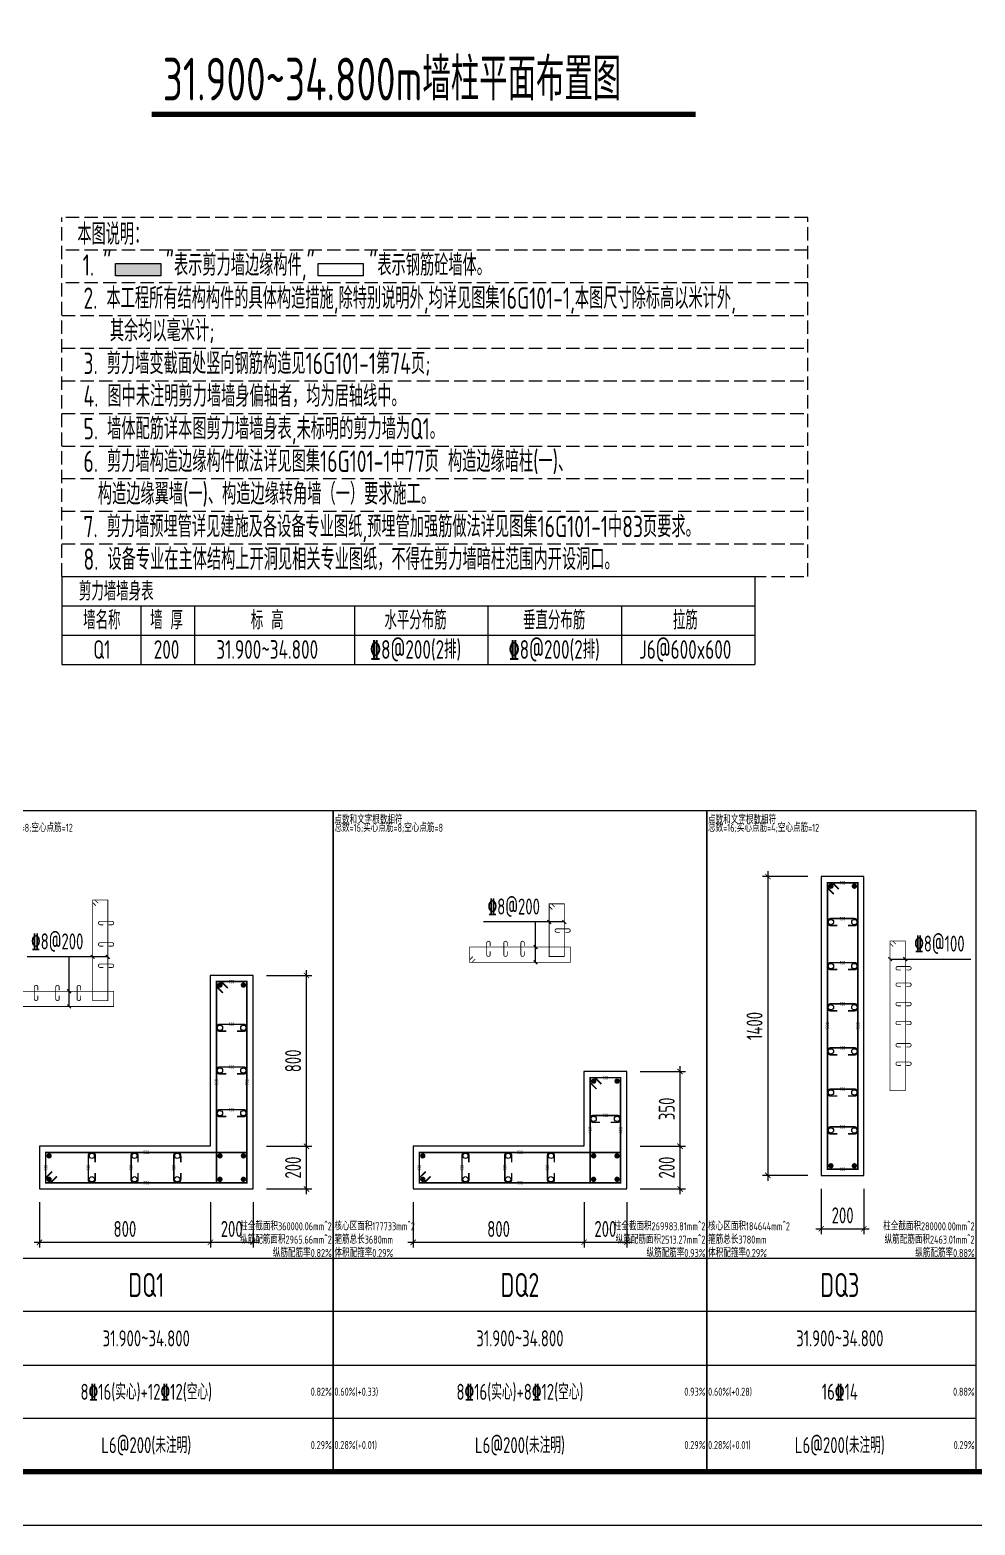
# Model space of a CAD drawing. Extents: x -668857 to 143095, y -247466 to 228182.
# Drawn here: x -308701 to -290995, y -109383 to -81362 of the extents above; entities that cross this region are included whole.
import ezdxf
from ezdxf.enums import TextEntityAlignment as Align

# ---------------------------------------------------------------- set-up
doc = ezdxf.new("R2010")
doc.units = 0
doc.header["$LTSCALE"] = 1000
doc.linetypes.add('DASH', pattern=[0.35, 0.25, -0.1])
doc.layers.get('0').update_dxf_attribs({"linetype": 'CONTINUOUS'})
doc.layers.get('DEFPOINTS').update_dxf_attribs({"linetype": 'CONTINUOUS'})
for name, color, linetype in [('-TK', 7, 'CONTINUOUS'), ('COLU_DE_DIM', 3, 'CONTINUOUS'), ('COLU_DE_TH', 7, 'CONTINUOUS'), ('HATCH', 8, 'CONTINUOUS'), ('LABEL', 1, 'CONTINUOUS'), ('LINK', 6, 'CONTINUOUS'), ('LINK-INDEX', 6, 'CONTINUOUS'), ('PUB_TEXT', 2, 'CONTINUOUS'), ('REIN', 6, 'CONTINUOUS'), ('S-文字', 7, 'CONTINUOUS'), ('S-表格线', 54, 'CONTINUOUS'), ('TAB', 7, 'CONTINUOUS'), ('TAB_TEXT', 7, 'CONTINUOUS'), ('TEXT25', 2, 'CONTINUOUS')]:
    doc.layers.add(name, color=color, linetype=linetype)
doc.layers.add('箍筋长度', color=3, linetype='CONTINUOUS', plot=False)
doc.layers.add('配箍校核', color=34, linetype='CONTINUOUS', plot=False)
doc.styles.add('BW_Rein', font='Tssdeng.shx', dxfattribs={"width": 0.7, "bigfont": 'hztxt.shx'})
doc.styles.add('TSSD_DIMENSION', font='Tssdeng.shx', dxfattribs={"width": 0.7, "bigfont": 'tssdchn.shx'})
doc.styles.add('TSSD_REIN', font='tssdeng.shx', dxfattribs={"width": 0.7, "height": 300, "bigfont": 'tssdchn.shx'})
doc.dimstyles.new('TSSD_25_100', dxfattribs={"dimtxt": 300, "dimasz": 100, "dimexe": 100, "dimexo": 250, "dimgap": 100, "dimtad": 1, "dimdec": 0, "dimlfac": 0.25, "dimzin": 0, "dimdsep": 46, "dimtxsty": 'TSSD_DIMENSION', "dimblk": 'ARCHTICK', "dimcen": 0, "dimdle": 100, "dimclrt": 7, "dimadec": 0, "dimazin": 0, "dimtfac": 1, "dimtdec": 0, "dimtix": 1, "dimtmove": 2, "dimatfit": 3, "dimldrblk": 'ARCHTICK', "dimfxl": 0, "dimtolj": 1, "dimtzin": 0, "dimarcsym": 0})

# ---------------------------------------------------------------- blocks, each defined once
blk = doc.blocks.new('_ArchTick')
at = {"color": 0, "linetype": 'ByBlock', "const_width": 0.15}
blk.add_lwpolyline([(-0.5, -0.5), (0.5, 0.5)], dxfattribs=at)
blk = doc.blocks.new('*D2045')
at = {"layer": 'COLU_DE_DIM', "color": 0, "lineweight": -2}
for p, q in [((-308521, -103333), (-308521, -104183)), ((-305321, -103333), (-305321, -104183)), ((-308621, -104083), (-305221, -104083))]:
    blk.add_line(p, q, dxfattribs=at)
at = {"layer": 'DEFPOINTS', "color": 0}
for p in [(-308521, -103083), (-305321, -103083), (-305321, -104083)]:
    blk.add_point(p, dxfattribs=at)
at = {"layer": 'COLU_DE_DIM', "color": 0, "lineweight": -2, "xscale": 100, "yscale": 100, "zscale": 100, "rotation": 180}
blk.add_blockref('_ArchTick', (-308521, -104083), dxfattribs=at)
at = {"layer": 'COLU_DE_DIM', "color": 0, "lineweight": -2, "xscale": 100, "yscale": 100, "zscale": 100}
blk.add_blockref('_ArchTick', (-305321, -104083), dxfattribs=at)
at = {"layer": 'COLU_DE_DIM', "color": 7, "insert": (-306921, -103833), "char_height": 300, "attachment_point": 5, "style": 'TSSD_DIMENSION'}
blk.add_mtext('\\A1;800', dxfattribs=at)
blk = doc.blocks.new('*D2046')
at = {"layer": 'COLU_DE_DIM', "color": 0, "lineweight": -2}
for p, q in [((-305321, -103333), (-305321, -104183)), ((-304521, -103333), (-304521, -104183)), ((-305421, -104083), (-304421, -104083))]:
    blk.add_line(p, q, dxfattribs=at)
at = {"layer": 'DEFPOINTS', "color": 0}
for p in [(-305321, -103083), (-304521, -103083), (-304521, -104083)]:
    blk.add_point(p, dxfattribs=at)
at = {"layer": 'COLU_DE_DIM', "color": 0, "lineweight": -2, "xscale": 100, "yscale": 100, "zscale": 100, "rotation": 180}
blk.add_blockref('_ArchTick', (-305321, -104083), dxfattribs=at)
at = {"layer": 'COLU_DE_DIM', "color": 0, "lineweight": -2, "xscale": 100, "yscale": 100, "zscale": 100}
blk.add_blockref('_ArchTick', (-304521, -104083), dxfattribs=at)
at = {"layer": 'COLU_DE_DIM', "color": 7, "insert": (-304921, -103833), "char_height": 300, "attachment_point": 5, "style": 'TSSD_DIMENSION'}
blk.add_mtext('\\A1;200', dxfattribs=at)
blk = doc.blocks.new('*D2047')
at = {"layer": 'COLU_DE_DIM', "color": 0, "lineweight": -2}
for p, q in [((-303521, -103183), (-303521, -102183)), ((-304271, -102283), (-303421, -102283)), ((-304271, -103083), (-303421, -103083))]:
    blk.add_line(p, q, dxfattribs=at)
at = {"layer": 'DEFPOINTS', "color": 0}
for p in [(-304521, -102283), (-303521, -102283), (-304521, -103083)]:
    blk.add_point(p, dxfattribs=at)
at = {"layer": 'COLU_DE_DIM', "color": 0, "lineweight": -2, "xscale": 100, "yscale": 100, "zscale": 100}
for p, rotation in [((-303521, -102283), 90), ((-303521, -103083), 270)]:
    blk.add_blockref('_ArchTick', p, dxfattribs=dict(at, rotation=rotation))
at = {"layer": 'COLU_DE_DIM', "color": 7, "insert": (-303771, -102683), "char_height": 300, "attachment_point": 5, "rotation": 90, "style": 'TSSD_DIMENSION'}
blk.add_mtext('\\A1;200', dxfattribs=at)
blk = doc.blocks.new('*D2048')
at = {"layer": 'COLU_DE_DIM', "color": 0, "lineweight": -2}
for p, q in [((-304271, -99083), (-303421, -99083)), ((-303521, -102383), (-303521, -98983)), ((-304271, -102283), (-303421, -102283))]:
    blk.add_line(p, q, dxfattribs=at)
at = {"layer": 'DEFPOINTS', "color": 0}
for p in [(-304521, -99083), (-303521, -99083), (-304521, -102283)]:
    blk.add_point(p, dxfattribs=at)
at = {"layer": 'COLU_DE_DIM', "color": 0, "lineweight": -2, "xscale": 100, "yscale": 100, "zscale": 100}
for p, rotation in [((-303521, -99083), 90), ((-303521, -102283), 270)]:
    blk.add_blockref('_ArchTick', p, dxfattribs=dict(at, rotation=rotation))
at = {"layer": 'COLU_DE_DIM', "color": 7, "insert": (-303771, -100683), "char_height": 300, "attachment_point": 5, "rotation": 90, "style": 'TSSD_DIMENSION'}
blk.add_mtext('\\A1;800', dxfattribs=at)
blk = doc.blocks.new('*D1991')
at = {"layer": 'COLU_DE_DIM', "color": 0, "lineweight": -2}
for p, q in [((-301521, -103333), (-301521, -104183)), ((-298321, -103333), (-298321, -104183)), ((-301621, -104083), (-298221, -104083))]:
    blk.add_line(p, q, dxfattribs=at)
at = {"layer": 'DEFPOINTS', "color": 0}
for p in [(-301521, -103083), (-298321, -103083), (-298321, -104083)]:
    blk.add_point(p, dxfattribs=at)
at = {"layer": 'COLU_DE_DIM', "color": 0, "lineweight": -2, "xscale": 100, "yscale": 100, "zscale": 100, "rotation": 180}
blk.add_blockref('_ArchTick', (-301521, -104083), dxfattribs=at)
at = {"layer": 'COLU_DE_DIM', "color": 0, "lineweight": -2, "xscale": 100, "yscale": 100, "zscale": 100}
blk.add_blockref('_ArchTick', (-298321, -104083), dxfattribs=at)
at = {"layer": 'COLU_DE_DIM', "color": 7, "insert": (-299921, -103833), "char_height": 300, "attachment_point": 5, "style": 'TSSD_DIMENSION'}
blk.add_mtext('\\A1;800', dxfattribs=at)
blk = doc.blocks.new('*D1992')
at = {"layer": 'COLU_DE_DIM', "color": 0, "lineweight": -2}
for p, q in [((-298321, -103333), (-298321, -104183)), ((-297521, -103333), (-297521, -104183)), ((-298421, -104083), (-297421, -104083))]:
    blk.add_line(p, q, dxfattribs=at)
at = {"layer": 'DEFPOINTS', "color": 0}
for p in [(-298321, -103083), (-297521, -103083), (-297521, -104083)]:
    blk.add_point(p, dxfattribs=at)
at = {"layer": 'COLU_DE_DIM', "color": 0, "lineweight": -2, "xscale": 100, "yscale": 100, "zscale": 100, "rotation": 180}
blk.add_blockref('_ArchTick', (-298321, -104083), dxfattribs=at)
at = {"layer": 'COLU_DE_DIM', "color": 0, "lineweight": -2, "xscale": 100, "yscale": 100, "zscale": 100}
blk.add_blockref('_ArchTick', (-297521, -104083), dxfattribs=at)
at = {"layer": 'COLU_DE_DIM', "color": 7, "insert": (-297921, -103833), "char_height": 300, "attachment_point": 5, "style": 'TSSD_DIMENSION'}
blk.add_mtext('\\A1;200', dxfattribs=at)
blk = doc.blocks.new('*D1993')
at = {"layer": 'COLU_DE_DIM', "color": 0, "lineweight": -2}
for p, q in [((-296521, -103183), (-296521, -102183)), ((-297271, -102283), (-296421, -102283)), ((-297271, -103083), (-296421, -103083))]:
    blk.add_line(p, q, dxfattribs=at)
at = {"layer": 'DEFPOINTS', "color": 0}
for p in [(-297521, -102283), (-296521, -102283), (-297521, -103083)]:
    blk.add_point(p, dxfattribs=at)
at = {"layer": 'COLU_DE_DIM', "color": 0, "lineweight": -2, "xscale": 100, "yscale": 100, "zscale": 100}
for p, rotation in [((-296521, -102283), 90), ((-296521, -103083), 270)]:
    blk.add_blockref('_ArchTick', p, dxfattribs=dict(at, rotation=rotation))
at = {"layer": 'COLU_DE_DIM', "color": 7, "insert": (-296771, -102683), "char_height": 300, "attachment_point": 5, "rotation": 90, "style": 'TSSD_DIMENSION'}
blk.add_mtext('\\A1;200', dxfattribs=at)
blk = doc.blocks.new('*D1994')
at = {"layer": 'COLU_DE_DIM', "color": 0, "lineweight": -2}
for p, q in [((-296521, -102383), (-296521, -100783)), ((-297271, -100883), (-296421, -100883)), ((-297271, -102283), (-296421, -102283))]:
    blk.add_line(p, q, dxfattribs=at)
at = {"layer": 'DEFPOINTS', "color": 0}
for p in [(-297521, -100883), (-296521, -100883), (-297521, -102283)]:
    blk.add_point(p, dxfattribs=at)
at = {"layer": 'COLU_DE_DIM', "color": 0, "lineweight": -2, "xscale": 100, "yscale": 100, "zscale": 100}
for p, rotation in [((-296521, -100883), 90), ((-296521, -102283), 270)]:
    blk.add_blockref('_ArchTick', p, dxfattribs=dict(at, rotation=rotation))
at = {"layer": 'COLU_DE_DIM', "color": 7, "insert": (-296771, -101583), "char_height": 300, "attachment_point": 5, "rotation": 90, "style": 'TSSD_DIMENSION'}
blk.add_mtext('\\A1;350', dxfattribs=at)
blk = doc.blocks.new('*U1199')
at = {"layer": 'HATCH'}
for points in [[(5140097, 756132), (5140097, 756363), (5140942, 756132)], [(5140097, 756363), (5140942, 756132), (5140942, 756363)]]:
    blk.add_solid(points, dxfattribs=at)
blk = doc.blocks.new('*D1224')
at = {"layer": 'COLU_DE_DIM', "color": 0, "lineweight": -2}
for p, q in [((-294126, -97229), (-294976, -97229)), ((-294876, -97129), (-294876, -102929)), ((-294126, -102829), (-294976, -102829))]:
    blk.add_line(p, q, dxfattribs=at)
at = {"layer": 'DEFPOINTS', "color": 0}
for p in [(-293876, -97229), (-294876, -102829), (-293876, -102829)]:
    blk.add_point(p, dxfattribs=at)
at = {"layer": 'COLU_DE_DIM', "color": 0, "lineweight": -2, "xscale": 100, "yscale": 100, "zscale": 100}
for p, rotation in [((-294876, -97229), 90), ((-294876, -102829), 270)]:
    blk.add_blockref('_ArchTick', p, dxfattribs=dict(at, rotation=rotation))
at = {"layer": 'COLU_DE_DIM', "color": 7, "insert": (-295126, -100029), "char_height": 300, "attachment_point": 5, "rotation": 90, "style": 'TSSD_DIMENSION'}
blk.add_mtext('\\A1;1400', dxfattribs=at)
blk = doc.blocks.new('*D1225')
at = {"layer": 'COLU_DE_DIM', "color": 0, "lineweight": -2}
for p, q in [((-293876, -103079), (-293876, -103929)), ((-293076, -103079), (-293076, -103929)), ((-293976, -103829), (-292976, -103829))]:
    blk.add_line(p, q, dxfattribs=at)
at = {"layer": 'DEFPOINTS', "color": 0}
for p in [(-293876, -102829), (-293076, -102829), (-293076, -103829)]:
    blk.add_point(p, dxfattribs=at)
at = {"layer": 'COLU_DE_DIM', "color": 0, "lineweight": -2, "xscale": 100, "yscale": 100, "zscale": 100, "rotation": 180}
blk.add_blockref('_ArchTick', (-293876, -103829), dxfattribs=at)
at = {"layer": 'COLU_DE_DIM', "color": 0, "lineweight": -2, "xscale": 100, "yscale": 100, "zscale": 100}
blk.add_blockref('_ArchTick', (-293076, -103829), dxfattribs=at)
at = {"layer": 'COLU_DE_DIM', "color": 7, "insert": (-293476, -103579), "char_height": 300, "attachment_point": 5, "style": 'TSSD_DIMENSION'}
blk.add_mtext('\\A1;200', dxfattribs=at)
blk = doc.blocks.new('A1')
blk.add_lwpolyline([(0, 59400), (0, 0), (84100, 0), (84100, 59400)], close=True)
at = {"const_width": 100}
blk.add_lwpolyline([(2500, 58400), (2500, 1000), (83100, 1000), (83100, 58400)], close=True, dxfattribs=at)

msp = doc.modelspace()

# ---------------------------------------------------------------- linework, layer by layer
at = {"layer": 'COLU_DE_TH'}
for points in [[(-293076.12, -97229.17), (-293876.12, -97229.17), (-293876.12, -102829.17), (-293076.12, -102829.17), (-293076.12, -97229.17)], [(-305321.32, -102282.95), (-308521.32, -102282.95), (-308521.32, -103082.95), (-304521.32, -103082.95), (-304521.32, -99082.95), (-305321.32, -99082.95), (-305321.32, -102282.95)], [(-297521.32, -103082.95), (-297521.32, -100883.27), (-298321.32, -100883.27), (-298321.32, -102282.95), (-301521.32, -102282.95), (-301521.32, -103082.95), (-297521.32, -103082.95)]]:
    msp.add_lwpolyline(points, close=True, dxfattribs=at)
at = {"layer": 'LABEL'}
for p, q in [((-298688.82, -98080.33), (-300201.32, -98080.33)), ((-307241.88, -98734.35), (-308754.38, -98734.35)), ((-292586.95, -98775.38), (-291074.45, -98775.38))]:
    msp.add_line(p, q, dxfattribs=at)
at = {"layer": 'LABEL', "const_width": 25}
for points in [[(-298938.45, -98115.69), (-299009.2, -98044.98)], [(-298653.45, -98115.69), (-298724.2, -98044.98)], [(-299194.45, -98586.13), (-299265.2, -98515.42)], [(-307491.51, -98769.71), (-307562.26, -98699)], [(-307206.51, -98769.71), (-307277.26, -98699)], [(-299194.45, -98871.13), (-299265.2, -98800.42)], [(-292551.58, -98810.74), (-292622.33, -98740.03)], [(-292266.58, -98810.74), (-292337.33, -98740.03)], [(-307931.73, -99413.68), (-308002.48, -99342.97)], [(-307931.73, -99698.68), (-308002.48, -99627.97)]]:
    msp.add_lwpolyline(points, dxfattribs=at)
at = {"layer": 'LABEL'}
for points in [[(-299229.82, -98835.77), (-299229.82, -98080.33)], [(-307967.11, -99663.33), (-307967.11, -98734.35)]]:
    msp.add_lwpolyline(points, dxfattribs=at)
at = {"layer": 'LINK', "const_width": 30}
for points in [[(-293641.12, -97556.1), (-293761.12, -97436.1), (-293761.12, -97344.17), (-293191.12, -97344.17), (-293191.12, -102714.17), (-293761.12, -102714.17), (-293761.12, -97344.17), (-293669.2, -97344.17), (-293549.2, -97464.17)], [(-305086.32, -99409.87), (-305206.32, -99289.87), (-305206.32, -99197.95), (-304636.32, -99197.95), (-304636.32, -102967.95), (-305206.32, -102967.95), (-305206.32, -99197.95), (-305114.39, -99197.95), (-304994.39, -99317.95)], [(-298086.32, -101210.2), (-298206.32, -101090.2), (-298206.32, -100998.27), (-297636.32, -100998.27), (-297636.32, -102967.95), (-298206.32, -102967.95), (-298206.32, -100998.27), (-298114.39, -100998.27), (-297994.39, -101118.27)], [(-308194.4, -102847.95), (-308314.4, -102967.95), (-308406.32, -102967.95), (-308406.32, -102397.95), (-304636.32, -102397.95), (-304636.32, -102967.95), (-308406.32, -102967.95), (-308406.32, -102876.03), (-308286.32, -102756.03)], [(-301194.39, -102847.95), (-301314.39, -102967.95), (-301406.32, -102967.95), (-301406.32, -102397.95), (-297636.32, -102397.95), (-297636.32, -102967.95), (-301406.32, -102967.95), (-301406.32, -102876.03), (-301286.32, -102756.03)]]:
    msp.add_lwpolyline(points, dxfattribs=at)
for points in [[(-293376.12, -98146.87), (-293256.12, -98146.87, 1), (-293256.12, -98016.87), (-293696.12, -98016.87, 1), (-293696.12, -98146.87), (-293576.12, -98146.87)], [(-293376.12, -98972.18), (-293256.12, -98972.18, 1), (-293256.12, -98842.18), (-293696.12, -98842.18, 1), (-293696.12, -98972.18), (-293576.12, -98972.18)], [(-293376.12, -99744.15), (-293256.12, -99744.15, 1), (-293256.12, -99614.15), (-293696.12, -99614.15, 1), (-293696.12, -99744.15), (-293576.12, -99744.15)], [(-304821.32, -100127.95), (-304701.32, -100127.95, 1), (-304701.32, -99997.95), (-305141.32, -99997.95, 1), (-305141.32, -100127.95), (-305021.32, -100127.95)], [(-293376.12, -100569.46), (-293256.12, -100569.46, 1), (-293256.12, -100439.46), (-293696.12, -100439.46, 1), (-293696.12, -100569.46), (-293576.12, -100569.46)], [(-304821.32, -100927.95), (-304701.32, -100927.95, 1), (-304701.32, -100797.95), (-305141.32, -100797.95, 1), (-305141.32, -100927.95), (-305021.32, -100927.95)], [(-293376.12, -101341.44), (-293256.12, -101341.44, 1), (-293256.12, -101211.44), (-293696.12, -101211.44, 1), (-293696.12, -101341.44), (-293576.12, -101341.44)], [(-304821.32, -101727.95), (-304701.32, -101727.95, 1), (-304701.32, -101597.95), (-305141.32, -101597.95, 1), (-305141.32, -101727.95), (-305021.32, -101727.95)], [(-297821.32, -101834.89), (-297701.32, -101834.89, 1), (-297701.32, -101704.89), (-298141.32, -101704.89, 1), (-298141.32, -101834.89), (-298021.32, -101834.89)], [(-293376.12, -102050.88), (-293256.12, -102050.88, 1), (-293256.12, -101920.88), (-293696.12, -101920.88, 1), (-293696.12, -102050.88), (-293576.12, -102050.88)], [(-307476.32, -102582.95), (-307476.32, -102462.95, 1), (-307606.32, -102462.95), (-307606.32, -102902.95, 1), (-307476.32, -102902.95), (-307476.32, -102782.95)], [(-306676.32, -102582.95), (-306676.32, -102462.95, 1), (-306806.32, -102462.95), (-306806.32, -102902.95, 1), (-306676.32, -102902.95), (-306676.32, -102782.95)], [(-305876.32, -102582.95), (-305876.32, -102462.95, 1), (-306006.32, -102462.95), (-306006.32, -102902.95, 1), (-305876.32, -102902.95), (-305876.32, -102782.95)], [(-300476.32, -102582.95), (-300476.32, -102462.95, 1), (-300606.32, -102462.95), (-300606.32, -102902.95, 1), (-300476.32, -102902.95), (-300476.32, -102782.95)], [(-299676.32, -102582.95), (-299676.32, -102462.95, 1), (-299806.32, -102462.95), (-299806.32, -102902.95, 1), (-299676.32, -102902.95), (-299676.32, -102782.95)], [(-298876.32, -102582.95), (-298876.32, -102462.95, 1), (-299006.32, -102462.95), (-299006.32, -102902.95, 1), (-298876.32, -102902.95), (-298876.32, -102782.95)]]:
    msp.add_lwpolyline(points, format="xyb", dxfattribs=at)
at = {"layer": 'LINK-INDEX', "const_width": 15}
for points in [[(-307466.89, -97774.29), (-307526.89, -97714.29), (-307526.89, -97668.33), (-307241.89, -97668.33), (-307241.89, -99553.33), (-307526.89, -99553.33), (-307526.89, -97668.33), (-307480.92, -97668.33), (-307420.92, -97728.33)], [(-298913.82, -97846.9), (-298973.82, -97786.9), (-298973.82, -97740.94), (-298688.82, -97740.94), (-298688.82, -98725.77), (-298973.82, -98725.77), (-298973.82, -97740.94), (-298927.86, -97740.94), (-298867.86, -97800.94)], [(-300357.86, -98775.77), (-300417.86, -98835.77), (-300463.82, -98835.77), (-300463.82, -98550.77), (-298578.82, -98550.77), (-298578.82, -98835.77), (-300463.82, -98835.77), (-300463.82, -98789.81), (-300403.82, -98729.81)], [(-292526.95, -98541.95), (-292586.95, -98481.95), (-292586.95, -98435.98), (-292301.95, -98435.98), (-292301.95, -101241.37), (-292586.95, -101241.37), (-292586.95, -98435.98), (-292540.99, -98435.98), (-292480.99, -98495.98)], [(-308910.93, -99603.33), (-308970.93, -99663.33), (-309016.89, -99663.33), (-309016.89, -99378.33), (-307131.89, -99378.33), (-307131.89, -99663.33), (-309016.89, -99663.33), (-309016.89, -99617.36), (-308956.89, -99557.36)]]:
    msp.add_lwpolyline(points, dxfattribs=at)
for points in [[(-307224.39, -98133.33), (-307164.39, -98133.33, 1), (-307164.39, -98068.33), (-307384.39, -98068.33, 1), (-307384.39, -98133.33), (-307324.39, -98133.33)], [(-298671.32, -98272.5), (-298611.32, -98272.5, 1), (-298611.32, -98207.5), (-298831.32, -98207.5, 1), (-298831.32, -98272.5), (-298771.32, -98272.5)], [(-307224.39, -98533.33), (-307164.39, -98533.33, 1), (-307164.39, -98468.33), (-307384.39, -98468.33, 1), (-307384.39, -98533.33), (-307324.39, -98533.33)], [(-300078.82, -98533.27), (-300078.82, -98473.27, 1), (-300143.82, -98473.27), (-300143.82, -98693.27, 1), (-300078.82, -98693.27), (-300078.82, -98633.27)], [(-299758.82, -98533.27), (-299758.82, -98473.27, 1), (-299823.82, -98473.27), (-299823.82, -98693.27, 1), (-299758.82, -98693.27), (-299758.82, -98633.27)], [(-299438.82, -98533.27), (-299438.82, -98473.27, 1), (-299503.82, -98473.27), (-299503.82, -98693.27, 1), (-299438.82, -98693.27), (-299438.82, -98633.27)], [(-307224.39, -98933.33), (-307164.39, -98933.33, 1), (-307164.39, -98868.33), (-307384.39, -98868.33, 1), (-307384.39, -98933.33), (-307324.39, -98933.33)], [(-292284.45, -98979.16), (-292224.45, -98979.16, 1), (-292224.45, -98914.16), (-292444.45, -98914.16, 1), (-292444.45, -98979.16), (-292384.45, -98979.16)], [(-308551.89, -99360.83), (-308551.89, -99300.83, 1), (-308616.89, -99300.83), (-308616.89, -99520.83, 1), (-308551.89, -99520.83), (-308551.89, -99460.83)], [(-308151.89, -99360.83), (-308151.89, -99300.83, 1), (-308216.89, -99300.83), (-308216.89, -99520.83, 1), (-308151.89, -99520.83), (-308151.89, -99460.83)], [(-307751.89, -99360.83), (-307751.89, -99300.83, 1), (-307816.89, -99300.83), (-307816.89, -99520.83, 1), (-307751.89, -99520.83), (-307751.89, -99460.83)], [(-292284.45, -99287.28), (-292224.45, -99287.28, 1), (-292224.45, -99222.28), (-292444.45, -99222.28, 1), (-292444.45, -99287.28), (-292384.45, -99287.28)], [(-292284.45, -99650.68), (-292224.45, -99650.68, 1), (-292224.45, -99585.68), (-292444.45, -99585.68, 1), (-292444.45, -99650.68), (-292384.45, -99650.68)], [(-292284.45, -100006.01), (-292224.45, -100006.01, 1), (-292224.45, -99941.01), (-292444.45, -99941.01, 1), (-292444.45, -100006.01), (-292384.45, -100006.01)], [(-292284.45, -100421.32), (-292224.45, -100421.32, 1), (-292224.45, -100356.32), (-292444.45, -100356.32, 1), (-292444.45, -100421.32), (-292384.45, -100421.32)], [(-292284.45, -100768.53), (-292224.45, -100768.53, 1), (-292224.45, -100703.53), (-292444.45, -100703.53, 1), (-292444.45, -100768.53), (-292384.45, -100768.53)]]:
    msp.add_lwpolyline(points, format="xyb", dxfattribs=at)
at = {"layer": 'PUB_TEXT', "color": 7, "const_width": 100}
msp.add_lwpolyline([(-306421.16, -82944.26), (-296230.1, -82944.26)], dxfattribs=at)
at = {"layer": 'REIN', "const_width": 50}
for points in [[(-293696.12, -97384.17, 1), (-293696.12, -97434.17, 1), (-293696.12, -97384.17)], [(-293256.12, -97384.17, 1), (-293256.12, -97434.17, 1), (-293256.12, -97384.17)], [(-305166.32, -99262.95, 1), (-305116.32, -99262.95, 1), (-305166.32, -99262.95)], [(-304726.32, -99262.95, 1), (-304676.32, -99262.95, 1), (-304726.32, -99262.95)], [(-298166.32, -101063.27, 1), (-298116.32, -101063.27, 1), (-298166.32, -101063.27)], [(-297726.32, -101063.27, 1), (-297676.32, -101063.27, 1), (-297726.32, -101063.27)], [(-308366.32, -102462.95, 1), (-308316.32, -102462.95, 1), (-308366.32, -102462.95)], [(-305166.32, -102462.95, 1), (-305116.32, -102462.95, 1), (-305166.32, -102462.95)], [(-304726.32, -102462.95, 1), (-304676.32, -102462.95, 1), (-304726.32, -102462.95)], [(-301366.32, -102462.95, 1), (-301316.32, -102462.95, 1), (-301366.32, -102462.95)], [(-298166.32, -102462.95, 1), (-298116.32, -102462.95, 1), (-298166.32, -102462.95)], [(-297726.32, -102462.95, 1), (-297676.32, -102462.95, 1), (-297726.32, -102462.95)], [(-293696.12, -102624.17, 1), (-293696.12, -102674.17, 1), (-293696.12, -102624.17)], [(-293256.12, -102624.17, 1), (-293256.12, -102674.17, 1), (-293256.12, -102624.17)], [(-308366.32, -102902.95, 1), (-308316.32, -102902.95, 1), (-308366.32, -102902.95)], [(-305166.32, -102902.95, 1), (-305116.32, -102902.95, 1), (-305166.32, -102902.95)], [(-304726.32, -102902.95, 1), (-304676.32, -102902.95, 1), (-304726.32, -102902.95)], [(-301366.32, -102902.95, 1), (-301316.32, -102902.95, 1), (-301366.32, -102902.95)], [(-298166.32, -102902.95, 1), (-298116.32, -102902.95, 1), (-298166.32, -102902.95)], [(-297726.32, -102902.95, 1), (-297676.32, -102902.95, 1), (-297726.32, -102902.95)]]:
    msp.add_lwpolyline(points, format="xyb", close=True, dxfattribs=at)
at = {"layer": 'REIN'}
for centre in [(-293696.12, -98081.87), (-293256.12, -98081.87), (-293696.12, -98907.18), (-293256.12, -98907.18), (-293696.12, -99679.15), (-293256.12, -99679.15), (-305141.32, -100062.95), (-304701.32, -100062.95), (-293696.12, -100504.46), (-293256.12, -100504.46), (-305141.32, -100862.95), (-304701.32, -100862.95), (-293696.12, -101276.44), (-293256.12, -101276.44), (-305141.32, -101662.95), (-304701.32, -101662.95), (-298141.32, -101769.89), (-297701.32, -101769.89), (-293696.12, -101985.88), (-293256.12, -101985.88), (-307541.32, -102462.95), (-306741.32, -102462.95), (-305941.32, -102462.95), (-300541.32, -102462.95), (-299741.32, -102462.95), (-298941.32, -102462.95), (-307541.32, -102902.95), (-306741.32, -102902.95), (-305941.32, -102902.95), (-300541.32, -102902.95), (-299741.32, -102902.95), (-298941.32, -102902.95)]:
    msp.add_circle(centre, 50, dxfattribs=at)
at = {"layer": 'S-文字'}
for points in [[(-307096.33, -85740.37), (-306251.53, -85740.37), (-306251.53, -85971.1), (-307096.33, -85971.1)], [(-303299.86, -85740.37), (-302455.06, -85740.37), (-302455.06, -85971.1), (-303299.86, -85971.1)]]:
    msp.add_lwpolyline(points, close=True, dxfattribs=at)
at = {"layer": 'S-表格线', "linetype": 'DASH'}
for p, q in [((-308105.8, -91606.21), (-308105.8, -84879.44)), ((-294130.68, -84879.44), (-308105.8, -84879.44)), ((-294130.68, -91606.21), (-294130.68, -84879.44)), ((-294130.68, -85490.97), (-308105.8, -85490.97)), ((-294130.68, -86102.49), (-308105.8, -86102.49)), ((-308105.8, -86714.01), (-294130.68, -86714.01)), ((-308105.8, -87325.54), (-294130.68, -87325.54)), ((-308105.8, -87937.06), (-294130.68, -87937.06)), ((-308105.8, -88548.59), (-294130.68, -88548.59)), ((-308105.8, -89160.11), (-294130.68, -89160.11)), ((-308105.8, -89771.64), (-294130.68, -89771.64)), ((-308105.8, -90383.16), (-294130.68, -90383.16)), ((-308105.8, -90994.68), (-294130.68, -90994.68)), ((-308105.8, -91606.21), (-294130.68, -91606.21))]:
    msp.add_line(p, q, dxfattribs=at)
at = {"layer": 'S-表格线'}
for p, q in [((-308105.8, -91606.21), (-308105.8, -93256.21)), ((-308105.8, -91606.21), (-295120.05, -91606.21)), ((-295120.05, -91606.21), (-295120.05, -93256.21)), ((-308105.8, -92156.21), (-295120.05, -92156.21)), ((-306620.05, -92156.21), (-306620.05, -93256.21)), ((-305620.05, -92156.21), (-305620.05, -93256.21)), ((-302620.05, -92156.21), (-302620.05, -93256.21)), ((-300120.05, -92156.21), (-300120.05, -93256.21)), ((-297620.05, -92156.21), (-297620.05, -93256.21)), ((-308105.8, -92706.21), (-295120.05, -92706.21)), ((-308105.8, -93256.21), (-295120.05, -93256.21))]:
    msp.add_line(p, q, dxfattribs=at)
at = {"layer": 'TAB'}
for points in [[(-310021.32, -95989.56), (-303021.32, -95989.56), (-303021.32, -108382.95), (-310021.32, -108382.95), (-310021.32, -95989.56), (-310021.32, -104382.95), (-303021.32, -104382.95), (-303021.32, -105382.95), (-310021.32, -105382.95), (-310021.32, -106382.95), (-303021.32, -106382.95), (-303021.32, -107382.95), (-310021.32, -107382.95)], [(-303021.32, -95989.56), (-296021.32, -95989.56), (-296021.32, -108382.95), (-303021.32, -108382.95), (-303021.32, -95989.56), (-303021.32, -104382.95), (-296021.32, -104382.95), (-296021.32, -105382.95), (-303021.32, -105382.95), (-303021.32, -106382.95), (-296021.32, -106382.95), (-296021.32, -107382.95), (-303021.32, -107382.95)], [(-296021.32, -95989.56), (-290978.65, -95989.56), (-290978.65, -108382.95), (-296021.32, -108382.95), (-296021.32, -95989.56), (-296021.32, -104382.95), (-290978.65, -104382.95), (-290978.65, -105382.95), (-296021.32, -105382.95), (-296021.32, -106382.95), (-290978.65, -106382.95), (-290978.65, -107382.95), (-296021.32, -107382.95)]]:
    msp.add_lwpolyline(points, dxfattribs=at)

# ---------------------------------------------------------------- block references
at = {"layer": '-TK'}
msp.add_blockref('A1', (-341718.52, -109382.95), dxfattribs=at)
at = {"layer": 'HATCH'}
msp.add_blockref('*U1199', (-5447193.14, -842103.15), dxfattribs=at)

# ---------------------------------------------------------------- texts
at = {"layer": 'PUB_TEXT', "color": 7, "style": 'TSSD_REIN', "width": 0.7}
msp.add_text('31.900~34.800m墙柱平面布置图', height=800, dxfattribs=at).set_placement((-306211.58, -82684.26))
at = {"layer": 'S-文字', "style": 'TSSD_REIN', "width": 0.7}
for s, height, p in [('本图说明：', 400, (-307812.91, -85389.61)), ('1. "      "表示剪力墙边缘构件,"      "表示钢筋砼墙体。', 400, (-307711.18, -85968.57)), ('2. 本工程所有结构构件的具体构造措施,除特别说明外,均详见图集16G101-1,本图尺寸除标高以米计外,', 400, (-307697.66, -86588.87)), ('其余均以毫米计;', 400, (-307205.06, -87200.4)), ('3. 剪力墙变截面处竖向钢筋构造见16G101-1第74页;', 400, (-307697.66, -87811.92)), ('4. 图中未注明剪力墙墙身偏轴者，均为居轴线中。', 400, (-307697.66, -88423.45)), ('6. 剪力墙构造边缘构件做法详见图集16G101-1中77页 构造边缘暗柱(一)、', 400, (-307697.66, -89646.49)), ('构造边缘翼墙(一)、构造边缘转角墙（一）要求施工。', 400, (-307428.42, -90258.02)), ('7. 剪力墙预埋管详见建施及各设备专业图纸,预埋管加强筋做法详见图集16G101-1中83页要求。', 400, (-307697.66, -90869.54)), ('8. 设备专业在主体结构上开洞见相关专业图纸，不得在剪力墙暗柱范围内开设洞口。', 400, (-307697.66, -91481.07)), ('剪力墙墙身表', 350, (-307782.04, -92056.21))]:
    msp.add_text(s, height=height, dxfattribs=at).set_placement(p)
at = {"layer": 'S-文字', "color": 3, "style": 'TSSD_REIN', "width": 0.7}
msp.add_text('5. 墙体配筋详本图剪力墙墙身表,未标明的剪力墙为Q1。', height=400, dxfattribs=at).set_placement((-307697.66, -89034.97))
at = {"layer": 'S-文字', "style": 'TSSD_REIN', "width": 0.7}
for s, p in [('墙名称', (-307353.48, -92598.34)), ('墙 厚', (-306140.79, -92598.34)), ('标 高', (-304255.41, -92598.34)), ('水平分布筋', (-301476.94, -92598.34)), ('垂直分布筋', (-298879.89, -92598.34)), ('拉筋', (-296423.7, -92598.34)), ('%%1328@200(2排)', (-301476.94, -93148.34)), ('%%1328@200(2排)', (-298879.89, -93148.34)), ('J6@600x600', (-296423.7, -93148.34)), ('Q1', (-307353.48, -93148.34)), ('200', (-306140.79, -93148.34)), ('31.900~34.800', (-304255.41, -93148.34))]:
    msp.add_text(s, height=350, dxfattribs=at).set_placement(p, align=Align.CENTER)
at = {"layer": 'TAB_TEXT', "style": 'TSSD_REIN', "width": 0.7}
for s, height, p in [('DQ1', 450, (-306521.32, -104882.95)), ('DQ2', 450, (-299521.32, -104882.95)), ('DQ3', 450, (-293528.65, -104882.95)), ('31.900~34.800', 300, (-306521.32, -105882.95)), ('31.900~34.800', 300, (-299521.32, -105882.95)), ('31.900~34.800', 300, (-293528.65, -105882.95)), ('L6@200(未注明)', 300, (-306521.32, -107882.95)), ('L6@200(未注明)', 300, (-299521.32, -107882.95)), ('L6@200(未注明)', 300, (-293528.65, -107882.95))]:
    msp.add_text(s, height=height, dxfattribs=at).set_placement(p, align=Align.MIDDLE)
at = {"layer": 'TAB_TEXT', "color": 1, "style": 'TSSD_REIN', "width": 0.7}
for s, p in [('8%%13216(实心)+12%%13212(空心)', (-306521.32, -106882.95)), ('8%%13216(实心)+8%%13212(空心)', (-299521.32, -106882.95)), ('16%%13214', (-293528.65, -106882.95))]:
    msp.add_text(s, height=300, dxfattribs=at).set_placement(p, align=Align.MIDDLE)
at = {"layer": 'TEXT25', "style": 'TSSD_REIN', "width": 0.7}
for p in [(-300126.7, -98030.33), (-308679.76, -98684.35)]:
    msp.add_text('%%1328@200', height=300, dxfattribs=at).set_placement(p, align=Align.BOTTOM_LEFT)
at = {"layer": 'TEXT25', "color": 1, "style": 'TSSD_REIN', "width": 0.7}
msp.add_text('%%1328@100', height=300, dxfattribs=at).set_placement((-292134.45, -98725.38), align=Align.BOTTOM_LEFT)
at = {"layer": '箍筋长度', "style": 'BW_Rein', "width": 0.7}
for s, rotation, p in [('138', 360, (-293476.12, -97344.17)), ('138', 360, (-304921.32, -99197.95)), ('138', 360, (-304921.32, -99997.95)), ('1338', 90, (-293761.12, -100029.17)), ('1338', 90, (-293191.12, -100029.17)), ('938', 90, (-305206.32, -101082.95)), ('938', 90, (-304636.32, -101082.95)), ('138', 360, (-297921.32, -100998.27)), ('488', 90, (-298206.32, -101983.11)), ('488', 90, (-297636.32, -101983.11)), ('138', 90, (-308406.32, -102682.95)), ('138', 90, (-307606.32, -102682.95)), ('138', 90, (-306806.32, -102682.95)), ('138', 90, (-306006.32, -102682.95)), ('138', 90, (-301406.32, -102682.95)), ('138', 90.000004, (-300606.32, -102682.95)), ('138', 90.000002, (-299806.32, -102682.95)), ('138', 90, (-299006.32, -102682.95)), ('938', 360, (-299521.32, -102967.95))]:
    msp.add_text(s, height=65, rotation=rotation, dxfattribs=at).set_placement(p, align=Align.MIDDLE_CENTER)
for s, p in [('138', (-293476.12, -98016.87)), ('138', (-293476.12, -98842.18)), ('138', (-293476.12, -99614.15)), ('138', (-293476.12, -100439.46)), ('138', (-304921.32, -100797.95)), ('138', (-293476.12, -101211.44)), ('138', (-304921.32, -101597.95)), ('138', (-297921.32, -101704.89)), ('138', (-293476.12, -101920.88)), ('938', (-306521.32, -102397.95)), ('938', (-299521.32, -102397.95)), ('138', (-293476.12, -102714.17)), ('938', (-306521.32, -102967.95))]:
    msp.add_text(s, height=65, dxfattribs=at).set_placement(p, align=Align.MIDDLE_CENTER)
at = {"layer": '配箍校核', "style": 'BW_Rein', "width": 0.7}
for s, p in [('点数和文字根数相符', (-302996.32, -96239.56)), ('点数和文字根数相符', (-295996.32, -96239.56)), ('总数=20;实心点筋=8;空心点筋=12', (-309996.32, -96389.56)), ('总数=16;实心点筋=8;空心点筋=8', (-302996.32, -96389.56)), ('总数=16;实心点筋=4;空心点筋=12', (-295996.32, -96389.56)), ('核心区面积177733mm^ 2', (-302996.32, -103857.95)), ('箍筋总长3680mm', (-302996.32, -104107.95)), ('核心区面积184644mm^ 2', (-295996.32, -103857.95)), ('箍筋总长3780mm', (-295996.32, -104107.95)), ('体积配箍率0.29%', (-302996.32, -104357.95)), ('体积配箍率0.29%', (-295996.32, -104357.95))]:
    msp.add_text(s, height=150, dxfattribs=at).set_placement(p)
for s, p in [('柱全截面积360000.06mm^ 2', (-303046.32, -103857.95)), ('纵筋配筋面积2965.66mm^ 2', (-303046.32, -104107.95)), ('柱全截面积269983.81mm^ 2', (-296046.32, -103857.95)), ('纵筋配筋面积2513.27mm^ 2', (-296046.32, -104107.95)), ('柱全截面积280000.00mm^ 2', (-291003.65, -103857.95)), ('纵筋配筋面积2463.01mm^ 2', (-291003.65, -104107.95)), ('纵筋配筋率0.82%', (-303046.32, -104357.95)), ('纵筋配筋率0.93%', (-296046.32, -104357.95)), ('纵筋配筋率0.88%', (-291003.65, -104357.95))]:
    msp.add_text(s, height=150, dxfattribs=at).set_placement(p, align=Align.RIGHT)
for s, p in [('0.82%', (-303046.32, -106882.95)), ('0.93%', (-296046.32, -106882.95)), ('0.88%', (-291003.65, -106882.95)), ('0.29%', (-303046.32, -107882.95)), ('0.29%', (-296046.32, -107882.95)), ('0.29%', (-291003.65, -107882.95))]:
    msp.add_text(s, height=150, dxfattribs=at).set_placement(p, align=Align.MIDDLE_RIGHT)
for s, p in [('0.60%(+0.33)', (-302996.32, -106882.95)), ('0.60%(+0.28)', (-295996.32, -106882.95)), ('0.28%(+0.01)', (-302996.32, -107882.95)), ('0.28%(+0.01)', (-295996.32, -107882.95))]:
    msp.add_text(s, height=150, dxfattribs=at).set_placement(p, align=Align.MIDDLE_LEFT)

# ---------------------------------------------------------------- dimensions: what is measured, and where the dimension line sits
at = {"layer": 'COLU_DE_DIM'}
for base, p1, p2, angle, picture, middle in [((-294876.12, -102829.17), (-293876.12, -97229.17), (-293876.12, -102829.17), 270, '*D1224', (-295126.12, -100029.17)), ((-303521.32, -99082.95), (-304521.32, -102282.95), (-304521.32, -99082.95), 90, '*D2048', (-303771.32, -100682.95)), ((-296521.32, -100883.27), (-297521.32, -102282.95), (-297521.32, -100883.27), 90, '*D1994', (-296771.32, -101583.11)), ((-303521.32, -102282.95), (-304521.32, -103082.95), (-304521.32, -102282.95), 90, '*D2047', (-303771.32, -102682.95)), ((-296521.32, -102282.95), (-297521.32, -103082.95), (-297521.32, -102282.95), 90, '*D1993', (-296771.32, -102682.95)), ((-293076.12, -103829.17), (-293876.12, -102829.17), (-293076.12, -102829.17), 360, '*D1225', (-293476.12, -103579.17))]:
    dim = msp.add_linear_dim(base=base, p1=p1, p2=p2, angle=angle, dimstyle='TSSD_25_100', dxfattribs=at)
    dim.commit()
    dim.dimension.update_dxf_attribs({"geometry": picture, "text_midpoint": middle})
for base, p1, p2, picture, middle in [((-305321.32, -104082.95), (-308521.32, -103082.95), (-305321.32, -103082.95), '*D2045', (-306921.32, -103832.95)), ((-304521.32, -104082.95), (-305321.32, -103082.95), (-304521.32, -103082.95), '*D2046', (-304921.32, -103832.95)), ((-298321.32, -104082.95), (-301521.32, -103082.95), (-298321.32, -103082.95), '*D1991', (-299921.32, -103832.95)), ((-297521.32, -104082.95), (-298321.32, -103082.95), (-297521.32, -103082.95), '*D1992', (-297921.32, -103832.95))]:
    dim = msp.add_linear_dim(base=base, p1=p1, p2=p2, dimstyle='TSSD_25_100', dxfattribs=at)
    dim.commit()
    dim.dimension.update_dxf_attribs({"geometry": picture, "text_midpoint": middle})

doc.saveas('drawing.dxf')
